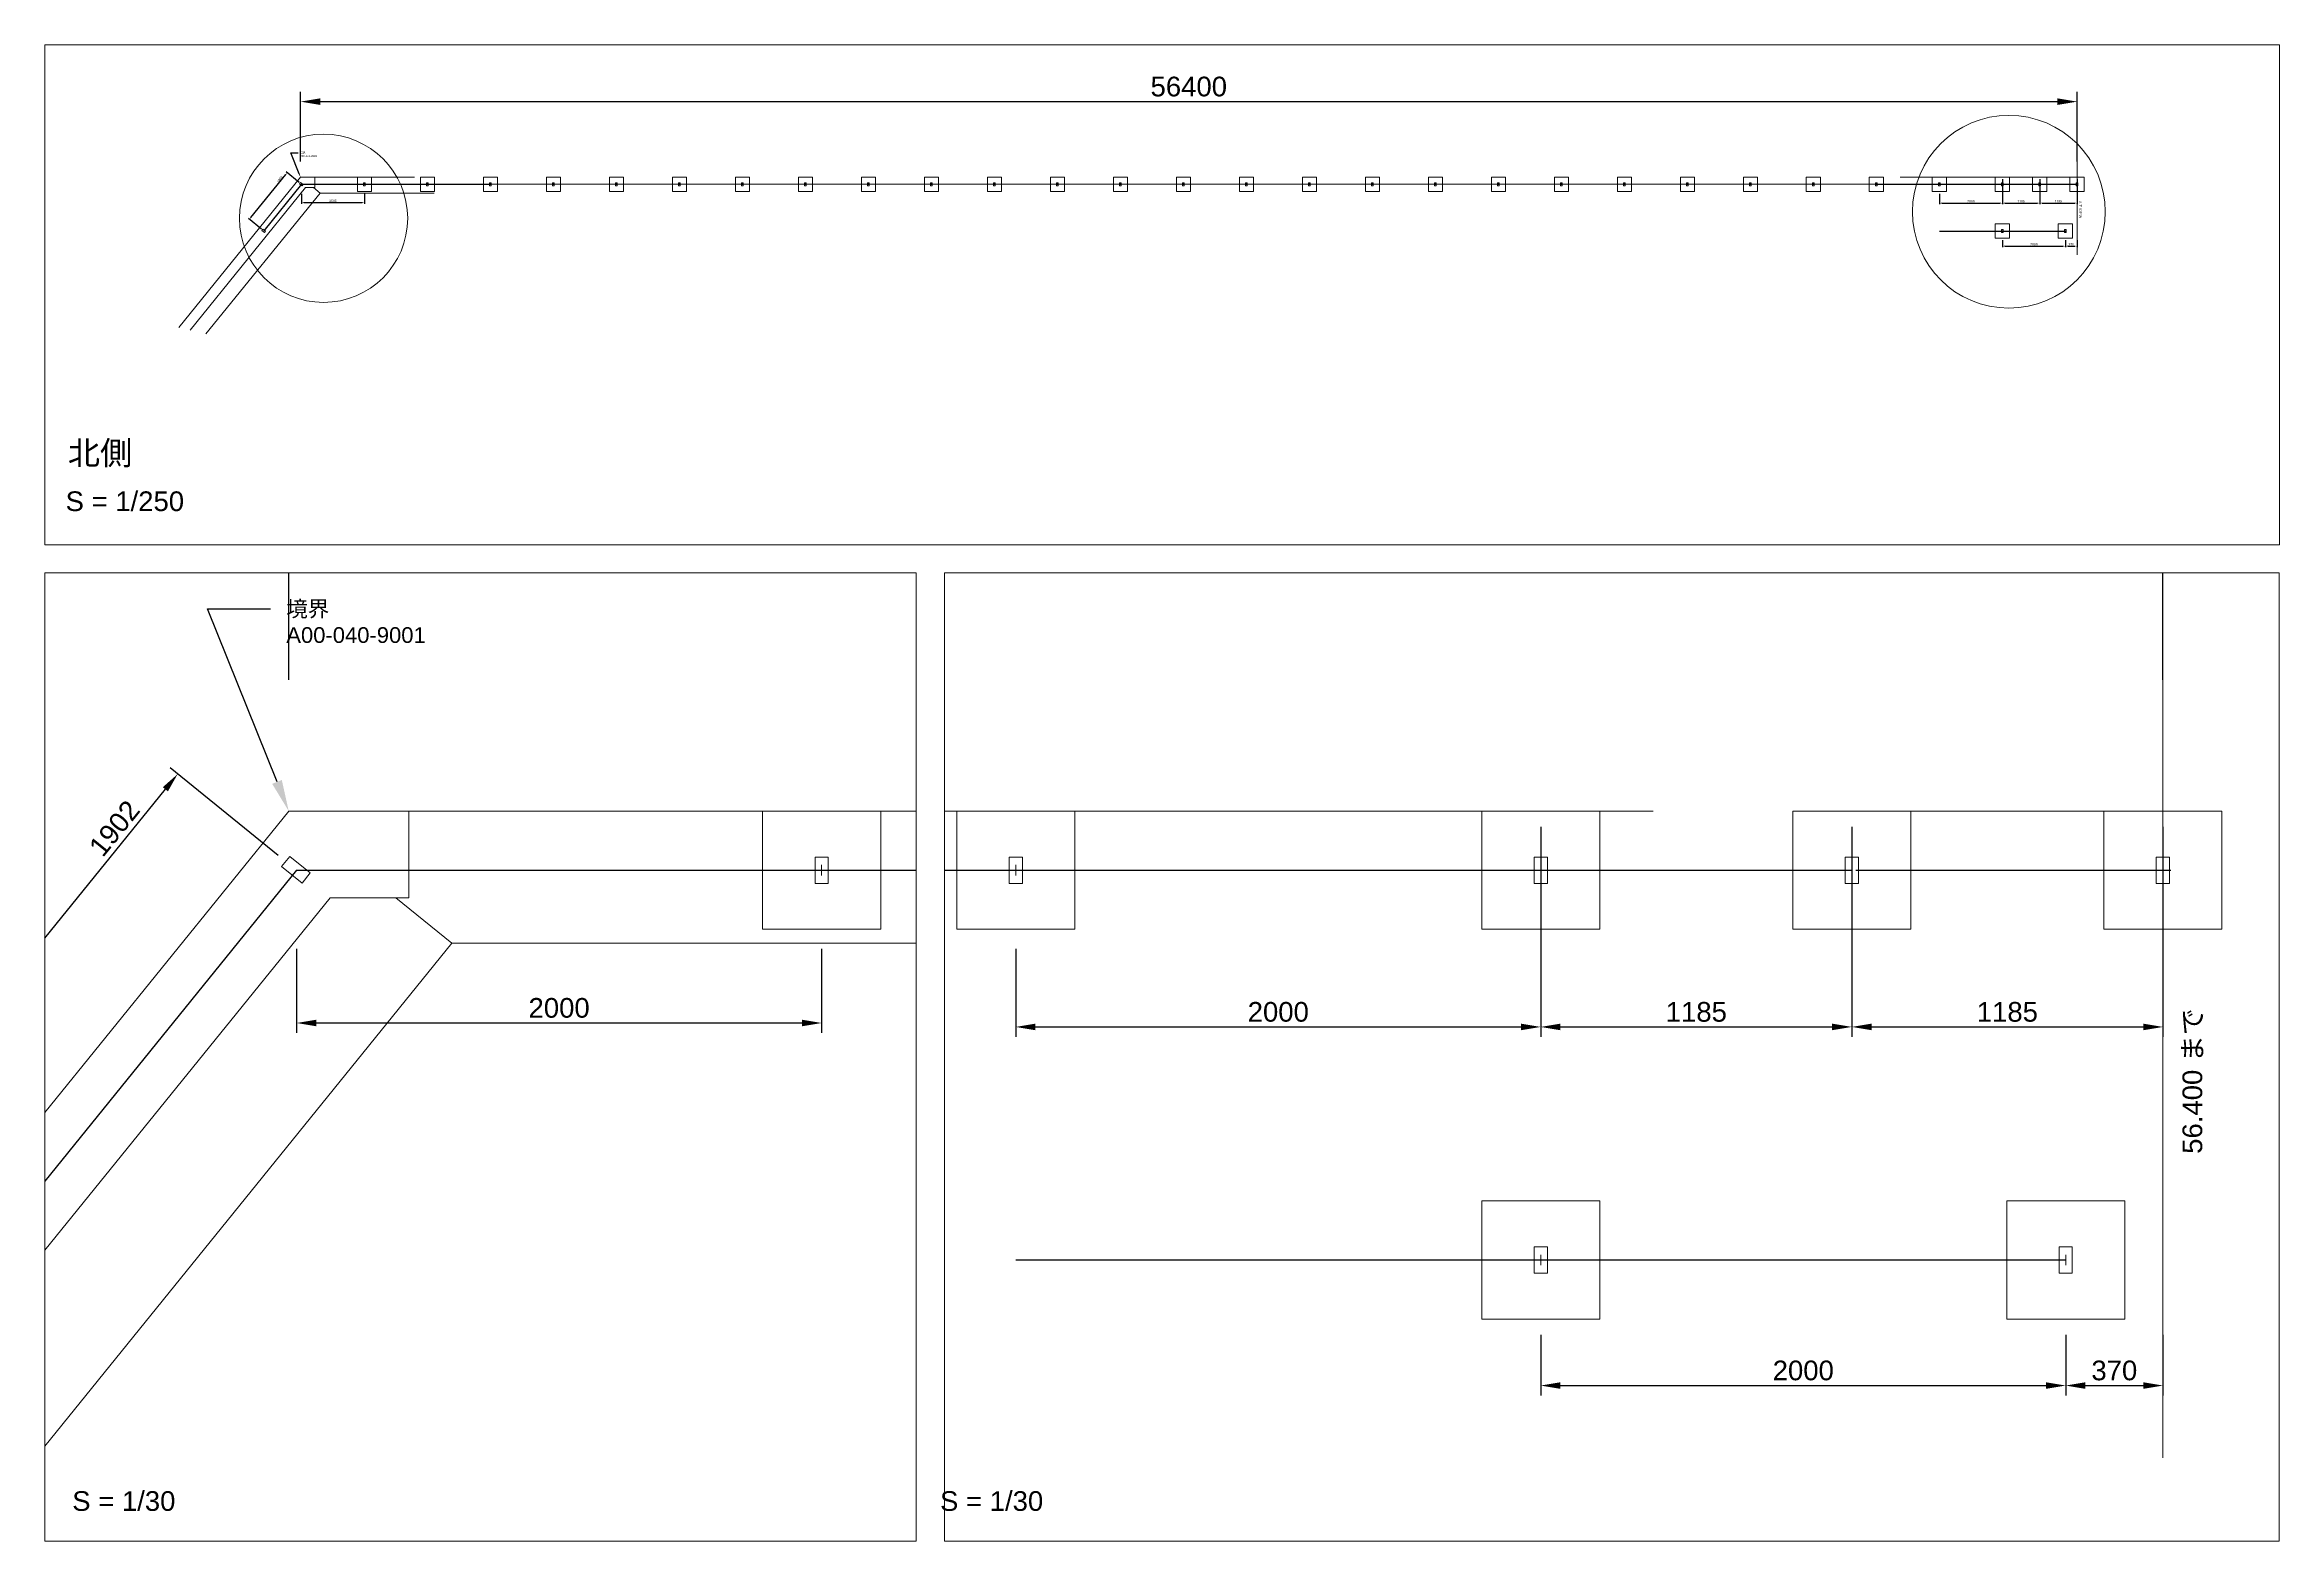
# Paper-space layout 'A4 北フェンス展開' of a CAD drawing. Header units: millimetres. Extents: x 2 to 285, y 1 to 191.
# The model-space entities are those that its viewports show. They can reach past a viewport. Long polylines and large blocks are cut down to what shows.
import ezdxf
from ezdxf import colors
from ezdxf.entities.mleader import LeaderData, LeaderLine
from ezdxf.math import Vec2, Vec3

# ---------------------------------------------------------------- set-up
doc = ezdxf.new("R2010")
doc.units = ezdxf.units.MM
doc.header["$LTSCALE"] = 0.25
doc.linetypes.add('ACAD_ISO02W100', pattern=[15, 12, -3])
for name, color, linetype, lineweight in [('1-main', 7, 'Continuous', 9), ('2-DIMS', 8, 'Continuous', 9), ('5-detailframe', 1, 'Continuous', 20)]:
    doc.layers.add(name, color=color, linetype=linetype, lineweight=lineweight)
doc.styles.add('Annotative', font='arial.ttf')
doc.styles.get("Standard").update_dxf_attribs({"font": 'arial.ttf'})
doc.dimstyles.new('Annotative in mm', dxfattribs={"dimscale": 0, "dimtxt": 2.5, "dimasz": 2.5, "dimexe": 1.25, "dimexo": 2, "dimtad": 1, "dimdec": 0, "dimdsep": 46, "dimtxsty": 'Standard', "dimcen": 2.5, "dimadec": 0, "dimazin": 0, "dimtfac": 1, "dimtdec": 0, "dimtmove": 0, "dimatfit": 3, "dimfxl": 1, "dimarcsym": 0})

# ---------------------------------------------------------------- blocks, each defined once
blk = doc.blocks.new('*D181')
at = {"layer": '2-DIMS', "color": 0, "lineweight": -2, "transparency": 16777216}
for p, q in [((54980.9, -29075.1), (54980.9, -29306.1)), ((56980.9, -29075.1), (56980.9, -29306.1)), ((55055.9, -29268.6), (56905.9, -29268.6))]:
    blk.add_line(p, q, dxfattribs=at)
at = {"layer": '2-DIMS', "color": 0, "transparency": 16777216}
for points in [[(55055.9, -29256.1), (55055.9, -29281.1), (54980.9, -29268.6)], [(56905.9, -29256.1), (56905.9, -29281.1), (56980.9, -29268.6)]]:
    blk.add_solid(points, dxfattribs=at)
at = {"layer": 'Defpoints', "color": 0, "transparency": 16777216}
for p in [(54980.9, -29015.1), (56980.9, -29015.1), (56980.9, -29268.6)]:
    blk.add_point(p, dxfattribs=at)
at = {"layer": '2-DIMS', "color": 0, "transparency": 16777216, "insert": (55980.9, -29211.5), "char_height": 75, "attachment_point": 5}
blk.add_mtext('2000', dxfattribs=at)
blk = doc.blocks.new('*D182')
at = {"layer": '2-DIMS', "color": 0, "lineweight": -2, "transparency": 16777216}
for p, q in [((54980.9, -27140.4), (54980.9, -27939.9)), ((56165.9, -27140.4), (56165.9, -27939.9)), ((55055.9, -27902.4), (56090.9, -27902.4))]:
    blk.add_line(p, q, dxfattribs=at)
at = {"layer": '2-DIMS', "color": 0, "transparency": 16777216}
for points in [[(55055.9, -27889.9), (55055.9, -27914.9), (54980.9, -27902.4)], [(56090.9, -27889.9), (56090.9, -27914.9), (56165.9, -27902.4)]]:
    blk.add_solid(points, dxfattribs=at)
at = {"layer": 'Defpoints', "color": 0, "transparency": 16777216}
for p in [(54980.9, -27080.4), (56165.9, -27080.4), (56165.9, -27902.4)]:
    blk.add_point(p, dxfattribs=at)
at = {"layer": '2-DIMS', "color": 0, "transparency": 16777216, "insert": (55573.4, -27845.4), "char_height": 75, "attachment_point": 5}
blk.add_mtext('1185', dxfattribs=at)
blk = doc.blocks.new('*D183')
at = {"layer": '2-DIMS', "color": 0, "lineweight": -2, "transparency": 16777216}
for p, q in [((56165.9, -27140.4), (56165.9, -27939.9)), ((57350.9, -27140.4), (57350.9, -27939.9)), ((56240.9, -27902.4), (57275.9, -27902.4))]:
    blk.add_line(p, q, dxfattribs=at)
at = {"layer": '2-DIMS', "color": 0, "transparency": 16777216}
for points in [[(56240.9, -27889.9), (56240.9, -27914.9), (56165.9, -27902.4)], [(57275.9, -27889.9), (57275.9, -27914.9), (57350.9, -27902.4)]]:
    blk.add_solid(points, dxfattribs=at)
at = {"layer": 'Defpoints', "color": 0, "transparency": 16777216}
for p in [(56165.9, -27080.4), (57350.9, -27080.4), (57350.9, -27902.4)]:
    blk.add_point(p, dxfattribs=at)
at = {"layer": '2-DIMS', "color": 0, "transparency": 16777216, "insert": (56758.4, -27845.4), "char_height": 75, "attachment_point": 5}
blk.add_mtext('1185', dxfattribs=at)
blk = doc.blocks.new('*D184')
at = {"layer": '2-DIMS', "color": 0, "lineweight": -2, "transparency": 16777216}
for p, q in [((56980.9, -29075.1), (56980.9, -29306.1)), ((57350.9, -29075.1), (57350.9, -29306.1)), ((57055.9, -29268.6), (57275.9, -29268.6))]:
    blk.add_line(p, q, dxfattribs=at)
at = {"layer": '2-DIMS', "color": 0, "transparency": 16777216}
for points in [[(57055.9, -29256.1), (57055.9, -29281.1), (56980.9, -29268.6)], [(57275.9, -29256.1), (57275.9, -29281.1), (57350.9, -29268.6)]]:
    blk.add_solid(points, dxfattribs=at)
at = {"layer": 'Defpoints', "color": 0, "transparency": 16777216}
for p in [(56980.9, -29015.1), (57350.9, -29015.1), (57350.9, -29268.6)]:
    blk.add_point(p, dxfattribs=at)
at = {"layer": '2-DIMS', "color": 0, "transparency": 16777216, "insert": (57165.9, -29211.5), "char_height": 75, "attachment_point": 5}
blk.add_mtext('370', dxfattribs=at)
blk = doc.blocks.new('*D223')
at = {"layer": '2-DIMS', "color": 0, "lineweight": -2}
for p, q in [((911, -27248.7), (498.9, -26915.1)), ((-621.9, -28358.7), (480.8, -26997)), ((-286.1, -28727), (-698.2, -28393.4))]:
    blk.add_line(p, q, dxfattribs=at)
at = {"layer": '2-DIMS', "color": 0}
for points in [[(471.1, -26989.1), (490.6, -27004.8), (528, -26938.7)], [(-631.6, -28350.8), (-612.1, -28366.5), (-669.1, -28417)]]:
    blk.add_solid(points, dxfattribs=at)
at = {"layer": 'Defpoints', "color": 0}
for p in [(528, -26938.7), (980.9, -27305.4), (-216.2, -28783.7)]:
    blk.add_point(p, dxfattribs=at)
at = {"layer": '2-DIMS', "color": 0, "insert": (286.9, -27145.8), "char_height": 75, "attachment_point": 5, "rotation": 51}
blk.add_mtext('1902', dxfattribs=at)
blk = doc.blocks.new('*D188')
at = {"layer": '2-DIMS', "color": 0, "lineweight": -2, "transparency": 16777216}
for p, q in [((980.9, -27605.4), (980.9, -27924.8)), ((2980.9, -27605.4), (2980.9, -27924.8)), ((1055.9, -27887.3), (2905.9, -27887.3))]:
    blk.add_line(p, q, dxfattribs=at)
at = {"layer": '2-DIMS', "color": 0, "transparency": 16777216}
for points in [[(1055.9, -27874.8), (1055.9, -27899.8), (980.9, -27887.3)], [(2905.9, -27874.8), (2905.9, -27899.8), (2980.9, -27887.3)]]:
    blk.add_solid(points, dxfattribs=at)
at = {"layer": 'Defpoints', "color": 0, "transparency": 16777216}
for p in [(980.9, -27305.4), (2980.9, -27305.4), (2980.9, -27887.3)]:
    blk.add_point(p, dxfattribs=at)
at = {"layer": '2-DIMS', "color": 0, "transparency": 16777216, "insert": (1980.9, -27830.2), "char_height": 75, "attachment_point": 5}
blk.add_mtext('2000', dxfattribs=at)
blk = doc.blocks.new('*D189')
at = {"layer": '2-DIMS', "color": 0, "lineweight": -2, "transparency": 16777216}
for p, q in [((950.9, -26580.2), (950.9, -24369.4)), ((57350.9, -26580.2), (57350.9, -24369.4)), ((1575.9, -24681.9), (56725.9, -24681.9))]:
    blk.add_line(p, q, dxfattribs=at)
at = {"layer": '2-DIMS', "color": 0, "transparency": 16777216}
for points in [[(1575.9, -24577.8), (1575.9, -24786.1), (950.9, -24681.9)], [(56725.9, -24577.8), (56725.9, -24786.1), (57350.9, -24681.9)]]:
    blk.add_solid(points, dxfattribs=at)
at = {"layer": 'Defpoints', "color": 0, "transparency": 16777216}
for p in [(57350.9, -24681.9), (950.9, -27080.2), (57350.9, -27080.2)]:
    blk.add_point(p, dxfattribs=at)
at = {"layer": '2-DIMS', "color": 0, "transparency": 16777216, "insert": (29150.9, -24206.6), "char_height": 625, "attachment_point": 5}
blk.add_mtext('56400', dxfattribs=at)
blk = doc.blocks.new('*D224')
at = {"layer": '2-DIMS', "color": 0, "lineweight": -2, "transparency": 16777216}
for p, q in [((52980.9, -27605.4), (52980.9, -27939.9)), ((54980.9, -27605.4), (54980.9, -27939.9)), ((53055.9, -27902.4), (54905.9, -27902.4))]:
    blk.add_line(p, q, dxfattribs=at)
at = {"layer": '2-DIMS', "color": 0, "transparency": 16777216}
for points in [[(53055.9, -27889.9), (53055.9, -27914.9), (52980.9, -27902.4)], [(54905.9, -27889.9), (54905.9, -27914.9), (54980.9, -27902.4)]]:
    blk.add_solid(points, dxfattribs=at)
at = {"layer": 'Defpoints', "color": 0, "transparency": 16777216}
for p in [(52980.9, -27305.4), (54980.9, -27305.4), (54980.9, -27902.4)]:
    blk.add_point(p, dxfattribs=at)
at = {"layer": '2-DIMS', "color": 0, "transparency": 16777216, "insert": (53980.9, -27845.4), "char_height": 75, "attachment_point": 5}
blk.add_mtext('2000', dxfattribs=at)

msp = doc.modelspace()

# ---------------------------------------------------------------- linework, layer by layer
at = {"layer": '1-main', "linetype": 'ACAD_ISO02W100'}
for p, q in [((57350.894, -27982.766), (57350.894, -26422.072)), ((1408.296, -27080.239), (4569.686, -27080.239)), ((51731.257, -27080.239), (57350.894, -27080.239)), ((1572.611, -27583.696), (5191.402, -27583.696)), ((57350.894, -29543.46), (57350.894, -27982.766))]:
    msp.add_line(p, q, dxfattribs=at)
at = {"layer": '1-main'}
for p, q in [((57350.894, -27080.239), (57350.894, -26702.446)), ((-2911.245, -31849.584), (950.894, -27080.239)), ((1408.296, -27080.239), (950.894, -27080.239)), ((1408.296, -27410.239), (1408.296, -27080.239)), ((2980.893, -27325.381), (2980.893, -27285.381)), ((4980.893, -27325.381), (4980.893, -27285.381)), ((6980.893, -27325.381), (6980.893, -27285.381)), ((6980.893, -27305.381), (8980.893, -27305.381)), ((8980.893, -27325.381), (8980.893, -27285.381)), ((8980.893, -27305.381), (10980.893, -27305.381)), ((10980.893, -27325.381), (10980.893, -27285.381)), ((10980.893, -27305.381), (12980.893, -27305.381)), ((12980.893, -27325.381), (12980.893, -27285.381)), ((12980.893, -27305.381), (14980.893, -27305.381)), ((14980.893, -27325.381), (14980.893, -27285.381)), ((14980.893, -27305.381), (16980.893, -27305.381)), ((16980.893, -27325.381), (16980.893, -27285.381)), ((16980.893, -27305.381), (18980.893, -27305.381)), ((18980.893, -27325.381), (18980.893, -27285.381)), ((18980.893, -27305.381), (20980.893, -27305.381)), ((20980.893, -27325.381), (20980.893, -27285.381)), ((20980.893, -27305.381), (22980.893, -27305.381)), ((22980.893, -27325.381), (22980.893, -27285.381)), ((22980.893, -27305.381), (24980.893, -27305.381)), ((24980.893, -27325.381), (24980.893, -27285.381)), ((24980.893, -27305.381), (26980.893, -27305.381)), ((26980.893, -27325.381), (26980.893, -27285.381)), ((26980.893, -27305.381), (28980.893, -27305.381)), ((28980.893, -27325.381), (28980.893, -27285.381)), ((28980.893, -27305.381), (30980.893, -27305.381)), ((30980.893, -27325.381), (30980.893, -27285.381)), ((30980.893, -27305.381), (32980.893, -27305.381)), ((32980.893, -27325.381), (32980.893, -27285.381)), ((32980.893, -27305.381), (34980.893, -27305.381)), ((34980.893, -27325.381), (34980.893, -27285.381)), ((34980.893, -27305.381), (36980.893, -27305.381)), ((36980.893, -27325.381), (36980.893, -27285.381)), ((36980.893, -27305.381), (38980.893, -27305.381)), ((38980.893, -27325.381), (38980.893, -27285.381)), ((38980.893, -27305.381), (40980.893, -27305.381)), ((40980.893, -27325.381), (40980.893, -27285.381)), ((40980.893, -27305.381), (42980.893, -27305.381)), ((42980.893, -27325.381), (42980.893, -27285.381)), ((42980.893, -27305.381), (44980.893, -27305.381)), ((44980.893, -27325.381), (44980.893, -27285.381)), ((44980.893, -27305.381), (46980.893, -27305.381)), ((46980.893, -27325.381), (46980.893, -27285.381)), ((46980.893, -27305.381), (48980.893, -27305.381)), ((48980.893, -27325.381), (48980.893, -27285.381)), ((48980.893, -27305.381), (50980.893, -27305.381)), ((50980.893, -27325.381), (50980.893, -27285.381)), ((52980.893, -27325.381), (52980.893, -27285.381)), ((54980.893, -27325.381), (54980.893, -27285.381)), ((56165.893, -27325.381), (56165.893, -27285.381)), ((57350.893, -27325.381), (57350.893, -27285.381)), ((1358.41, -27410.239), (1572.611, -27583.696)), ((1408.296, -27410.239), (1358.41, -27410.239)), ((-2049.392, -32056.497), (1572.611, -27583.696)), ((54980.893, -28810.075), (54980.893, -28770.075)), ((56980.893, -28810.075), (56980.893, -28770.075))]:
    msp.add_line(p, q, dxfattribs=at)
at = {"layer": '1-main', "lineweight": 30}
for p, q in [((980.893, -27305.381), (-216.204, -28783.673)), ((980.893, -27305.381), (2980.893, -27305.381)), ((2980.893, -27305.381), (4980.893, -27305.381)), ((4980.893, -27305.381), (6980.893, -27305.381)), ((50980.893, -27305.381), (52980.893, -27305.381)), ((52980.893, -27305.381), (54980.893, -27305.381)), ((54980.893, -27305.381), (56165.893, -27305.381)), ((56180.893, -27305.381), (57380.893, -27305.381)), ((52980.893, -28790.075), (54980.893, -28790.075)), ((54980.893, -28790.075), (56980.893, -28790.075))]:
    msp.add_line(p, q, dxfattribs=at)
at = {"layer": '1-main', "color": 8, "linetype": 'ACAD_ISO02W100'}
for p in [(-2555.73, -31934.936), (1408.296, -27410.239)]:
    msp.add_line(p, (1108.296, -27410.239), dxfattribs=at)
at = {"layer": '1-main'}
for points in [[(2755.893, -27080.381), (3205.893, -27080.381), (3205.893, -27530.381), (2755.893, -27530.381)], [(4755.893, -27080.381), (5205.893, -27080.381), (5205.893, -27530.381), (4755.893, -27530.381)], [(6755.893, -27080.381), (7205.893, -27080.381), (7205.893, -27530.381), (6755.893, -27530.381)], [(8755.893, -27080.381), (9205.893, -27080.381), (9205.893, -27530.381), (8755.893, -27530.381)], [(10755.893, -27080.381), (11205.893, -27080.381), (11205.893, -27530.381), (10755.893, -27530.381)], [(12755.893, -27080.381), (13205.893, -27080.381), (13205.893, -27530.381), (12755.893, -27530.381)], [(14755.893, -27080.381), (15205.893, -27080.381), (15205.893, -27530.381), (14755.893, -27530.381)], [(16755.893, -27080.381), (17205.893, -27080.381), (17205.893, -27530.381), (16755.893, -27530.381)], [(18755.893, -27080.381), (19205.893, -27080.381), (19205.893, -27530.381), (18755.893, -27530.381)], [(20755.893, -27080.381), (21205.893, -27080.381), (21205.893, -27530.381), (20755.893, -27530.381)], [(22755.893, -27080.381), (23205.893, -27080.381), (23205.893, -27530.381), (22755.893, -27530.381)], [(24755.893, -27080.381), (25205.893, -27080.381), (25205.893, -27530.381), (24755.893, -27530.381)], [(26755.893, -27080.381), (27205.893, -27080.381), (27205.893, -27530.381), (26755.893, -27530.381)], [(28755.893, -27080.381), (29205.893, -27080.381), (29205.893, -27530.381), (28755.893, -27530.381)], [(30755.893, -27080.381), (31205.893, -27080.381), (31205.893, -27530.381), (30755.893, -27530.381)], [(32755.893, -27080.381), (33205.893, -27080.381), (33205.893, -27530.381), (32755.893, -27530.381)], [(34755.893, -27080.381), (35205.893, -27080.381), (35205.893, -27530.381), (34755.893, -27530.381)], [(36755.893, -27080.381), (37205.893, -27080.381), (37205.893, -27530.381), (36755.893, -27530.381)], [(38755.893, -27080.381), (39205.893, -27080.381), (39205.893, -27530.381), (38755.893, -27530.381)], [(40755.893, -27080.381), (41205.893, -27080.381), (41205.893, -27530.381), (40755.893, -27530.381)], [(42755.893, -27080.381), (43205.893, -27080.381), (43205.893, -27530.381), (42755.893, -27530.381)], [(44755.893, -27080.381), (45205.893, -27080.381), (45205.893, -27530.381), (44755.893, -27530.381)], [(46755.893, -27080.381), (47205.893, -27080.381), (47205.893, -27530.381), (46755.893, -27530.381)], [(48755.893, -27080.381), (49205.893, -27080.381), (49205.893, -27530.381), (48755.893, -27530.381)], [(50755.893, -27080.381), (51205.893, -27080.381), (51205.893, -27530.381), (50755.893, -27530.381)], [(52755.893, -27080.381), (53205.893, -27080.381), (53205.893, -27530.381), (52755.893, -27530.381)], [(54755.893, -27080.381), (55205.893, -27080.381), (55205.893, -27530.381), (54755.893, -27530.381)], [(55940.893, -27080.381), (56390.893, -27080.381), (56390.893, -27530.381), (55940.893, -27530.381)], [(57125.893, -27080.381), (57575.893, -27080.381), (57575.893, -27530.381), (57125.893, -27530.381)], [(1033.026, -27315.832), (1001.56, -27354.689), (923.845, -27291.757), (955.311, -27252.9)], [(2955.893, -27255.381), (3005.893, -27255.381), (3005.893, -27355.381), (2955.893, -27355.381)], [(4955.893, -27255.381), (5005.893, -27255.381), (5005.893, -27355.381), (4955.893, -27355.381)], [(6955.893, -27255.381), (7005.893, -27255.381), (7005.893, -27355.381), (6955.893, -27355.381)], [(8955.893, -27255.381), (9005.893, -27255.381), (9005.893, -27355.381), (8955.893, -27355.381)], [(10955.893, -27255.381), (11005.893, -27255.381), (11005.893, -27355.381), (10955.893, -27355.381)], [(12955.893, -27255.381), (13005.893, -27255.381), (13005.893, -27355.381), (12955.893, -27355.381)], [(14955.893, -27255.381), (15005.893, -27255.381), (15005.893, -27355.381), (14955.893, -27355.381)], [(16955.893, -27255.381), (17005.893, -27255.381), (17005.893, -27355.381), (16955.893, -27355.381)], [(18955.893, -27255.381), (19005.893, -27255.381), (19005.893, -27355.381), (18955.893, -27355.381)], [(20955.893, -27255.381), (21005.893, -27255.381), (21005.893, -27355.381), (20955.893, -27355.381)], [(22955.893, -27255.381), (23005.893, -27255.381), (23005.893, -27355.381), (22955.893, -27355.381)], [(24955.893, -27255.381), (25005.893, -27255.381), (25005.893, -27355.381), (24955.893, -27355.381)], [(26955.893, -27255.381), (27005.893, -27255.381), (27005.893, -27355.381), (26955.893, -27355.381)], [(28955.893, -27255.381), (29005.893, -27255.381), (29005.893, -27355.381), (28955.893, -27355.381)], [(30955.893, -27255.381), (31005.893, -27255.381), (31005.893, -27355.381), (30955.893, -27355.381)], [(32955.893, -27255.381), (33005.893, -27255.381), (33005.893, -27355.381), (32955.893, -27355.381)], [(34955.893, -27255.381), (35005.893, -27255.381), (35005.893, -27355.381), (34955.893, -27355.381)], [(36955.893, -27255.381), (37005.893, -27255.381), (37005.893, -27355.381), (36955.893, -27355.381)], [(38955.893, -27255.381), (39005.893, -27255.381), (39005.893, -27355.381), (38955.893, -27355.381)], [(40955.893, -27255.381), (41005.893, -27255.381), (41005.893, -27355.381), (40955.893, -27355.381)], [(42955.893, -27255.381), (43005.893, -27255.381), (43005.893, -27355.381), (42955.893, -27355.381)], [(44955.893, -27255.381), (45005.893, -27255.381), (45005.893, -27355.381), (44955.893, -27355.381)], [(46955.893, -27255.381), (47005.893, -27255.381), (47005.893, -27355.381), (46955.893, -27355.381)], [(48955.893, -27255.381), (49005.893, -27255.381), (49005.893, -27355.381), (48955.893, -27355.381)], [(50955.893, -27255.381), (51005.893, -27255.381), (51005.893, -27355.381), (50955.893, -27355.381)], [(52955.893, -27255.381), (53005.893, -27255.381), (53005.893, -27355.381), (52955.893, -27355.381)], [(54955.893, -27255.381), (55005.893, -27255.381), (55005.893, -27355.381), (54955.893, -27355.381)], [(56140.893, -27255.381), (56190.893, -27255.381), (56190.893, -27355.381), (56140.893, -27355.381)], [(57325.893, -27255.381), (57375.893, -27255.381), (57375.893, -27355.381), (57325.893, -27355.381)], [(54755.893, -28565.075), (55205.893, -28565.075), (55205.893, -29015.075), (54755.893, -29015.075)], [(56755.893, -28565.075), (57205.893, -28565.075), (57205.893, -29015.075), (56755.893, -29015.075)], [(-164.072, -28794.124), (-195.538, -28832.981), (-273.252, -28770.049), (-241.786, -28731.192)], [(54955.893, -28740.075), (55005.893, -28740.075), (55005.893, -28840.075), (54955.893, -28840.075)], [(56955.893, -28740.075), (57005.893, -28740.075), (57005.893, -28840.075), (56955.893, -28840.075)]]:
    msp.add_lwpolyline(points, close=True, dxfattribs=at)

# ---------------------------------------------------------------- texts
at = {"layer": '1-main', "insert": (57425.659, -28385.789), "char_height": 75, "width": 567.97624, "attachment_point": 1, "rotation": 90, "style": 'Annotative'}
msp.add_mtext('56.400 {\\fMS PGothic|b0|i0|c128|p50;まで}', dxfattribs=at)

# ---------------------------------------------------------------- dimensions: what is measured, and where the dimension line sits
at = {"layer": '2-DIMS'}
dim = msp.add_linear_dim(base=(57350.894, -24681.939), p1=(950.894, -27080.239), p2=(57350.894, -27080.239), dimstyle='Annotative in mm', override={"dimexo": 2}, dxfattribs=at)
dim.commit()
dim.dimension.update_dxf_attribs({"geometry": '*D189', "text_midpoint": (29150.894, -24206.581)})
for base, p1, p2, angle, override, picture, middle in [((528.043, -26938.67), (-216.204, -28783.673), (980.893, -27305.381), 51, {"dimexo": 3}, '*D223', (331.241, -27181.699)), ((2980.893, -27887.278), (980.893, -27305.381), (2980.893, -27305.381), 360, {"dimexo": 10}, '*D188', (1980.893, -27887.278)), ((54980.893, -27902.425), (52980.893, -27305.381), (54980.893, -27305.381), 360, {"dimexo": 10}, '*D224', (53980.893, -27902.425))]:
    dim = msp.add_linear_dim(base=base, p1=p1, p2=p2, angle=angle, dimstyle='Annotative in mm', override=override, dxfattribs=at)
    dim.commit()
    dim.dimension.update_dxf_attribs({"geometry": picture, "text_midpoint": middle, "dimtype": 161})
for base, p1, p2, picture, middle in [((56165.893, -27902.425), (54980.893, -27080.381), (56165.893, -27080.381), '*D182', (55573.393, -27845.382)), ((57350.893, -27902.425), (56165.893, -27080.381), (57350.893, -27080.381), '*D183', (56758.393, -27845.382)), ((56980.893, -29268.587), (54980.893, -29015.075), (56980.893, -29015.075), '*D181', (55980.893, -29211.544)), ((57350.894, -29268.587), (56980.893, -29015.075), (57350.894, -29015.075), '*D184', (57165.894, -29211.518))]:
    dim = msp.add_linear_dim(base=base, p1=p1, p2=p2, dimstyle='Annotative in mm', dxfattribs=at)
    dim.commit()
    dim.dimension.update_dxf_attribs({"geometry": picture, "text_midpoint": middle})

# ---------------------------------------------------------------- leaders
at = {"layer": '1-main'}
ml = msp.add_multileader_mtext('Standard', dxfattribs=at)
ml.set_content('{\\fMS PGothic|b0|i0|c128|p50;境界}\\PA00-040-9001', color=256)
ml.set_leader_properties()
ml.build(insert=Vec2(0, 0))
ml.multileader.update_dxf_attribs({"arrow_head_size": 120, "scale": 30})
ctx = ml.context
ctx.base_point, ctx.scale, ctx.char_height, ctx.arrow_head_size, ctx.landing_gap_size, ctx.plane_origin = Vec3(881.592, -26309.963), 30, 60, 120, 60, Vec3(950.894, -27080.239)
notes = []
notes.append((ctx, [(1, (1, 1, 0), (641.592, -26309.963), (1, 0), 240, [(0, [(950.894, -27080.239)], 0, [])])]))
ctx.mtext.insert, ctx.mtext.flow_direction = Vec3(941.592, -26279.452), 5
for ctx, leaders in notes:
    for number, flags, end, landing, length, lines in leaders:
        leader = LeaderData()
        leader.index, (leader.has_last_leader_line, leader.has_dogleg_vector, leader.attachment_direction) = number, flags
        leader.last_leader_point, leader.dogleg_vector, leader.dogleg_length = Vec3(end), Vec3(landing), length
        for number, points, colour, breaks in lines:
            line = LeaderLine()
            line.index, line.vertices, line.color, line.breaks = number, Vec3.list(points), colors.encode_raw_color(colour), breaks
            leader.lines.append(line)
        ctx.leaders.append(leader)

psp = doc.layouts.new('A4 北フェンス展開')

# ---------------------------------------------------------------- linework, layer by layer
at = {"layer": '5-detailframe'}
for centre, radius in [((250.93, 170), 12.24), ((36.92, 169.17), 10.68)]:
    psp.add_circle(centre, radius, dxfattribs=at)

# ---------------------------------------------------------------- texts
at = {"layer": '1-main', "insert": (4.44, 140.87), "char_height": 3, "attachment_point": 1, "style": 'Annotative'}
psp.add_mtext_dynamic_manual_height_columns('{\\fMS PGothic|b0|i0|c128|p50;北側}', width=22.2061, gutter_width=12.5, heights=[0], dxfattribs=at)
at = {"layer": '1-main', "char_height": 2.5, "attachment_point": 1}
for s, insert in [('S = 1/250', (4.16, 134.49)), ('S = 1/30', (5, 7.53)), ('S = 1/30', (115.2, 7.53))]:
    psp.add_mtext_dynamic_manual_height_columns(s, width=35.3279, gutter_width=12.5, heights=[0], dxfattribs=dict(at, insert=insert))

# ---------------------------------------------------------------- viewports
at = {"layer": '0', "view_target_point": (210, 148.5)}
psp.add_viewport(center=(143.39, 159.46), size=(283.77, 63.5106), view_center_point=(28091.002, -30961.577), view_height=15877.65755, dxfattribs=at)
at = {"layer": '5-detailframe', "view_target_point": (210, 148.5)}
for center, size, view_center_point, view_height, status in [((56.85, 62.65), (110.68, 122.966), (1471.5, -28165.845), 3688.9701, 3), ((200.52, 62.65), (169.5, 122.9657), (55041.871, -28165.877), 3688.96987, 4)]:
    psp.add_viewport(center=center, size=size, view_center_point=view_center_point, view_height=view_height, status=status, dxfattribs=at)

doc.saveas('drawing.dxf')
